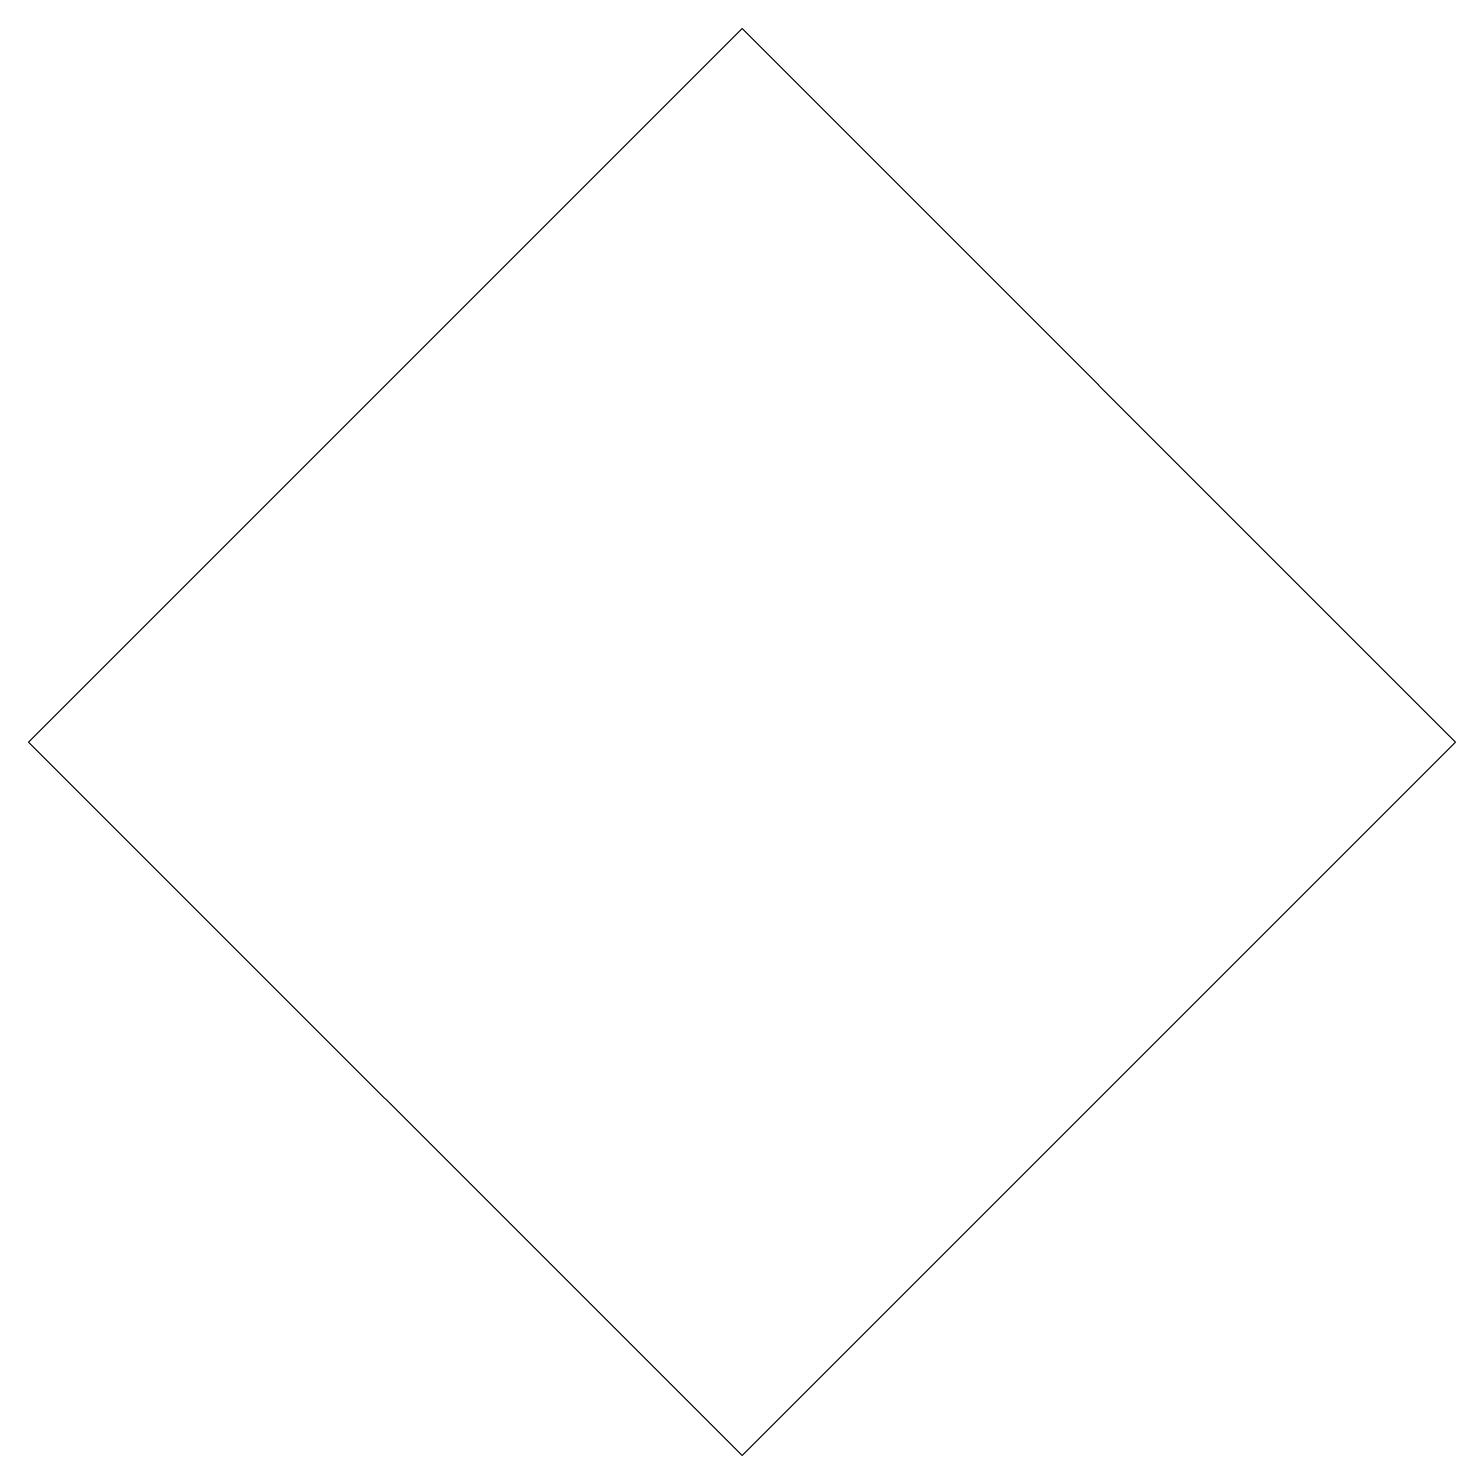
# Model space of a CAD drawing. Extents: x 50 to 150, y 0 to 100.
import ezdxf

# ---------------------------------------------------------------- set-up
doc = ezdxf.new("R2010")
doc.units = ezdxf.units.YD
doc.layers.add('l_green', color=3, linetype='CONTINUOUS')

msp = doc.modelspace()

# ---------------------------------------------------------------- linework, layer by layer
at = {"layer": 'l_green'}
for p, q in [((50, 50), (100, 100)), ((100, 100), (150, 50)), ((100, 0), (50, 50)), ((150, 50), (100, 0))]:
    msp.add_line(p, q, dxfattribs=at)

doc.saveas('drawing.dxf')
